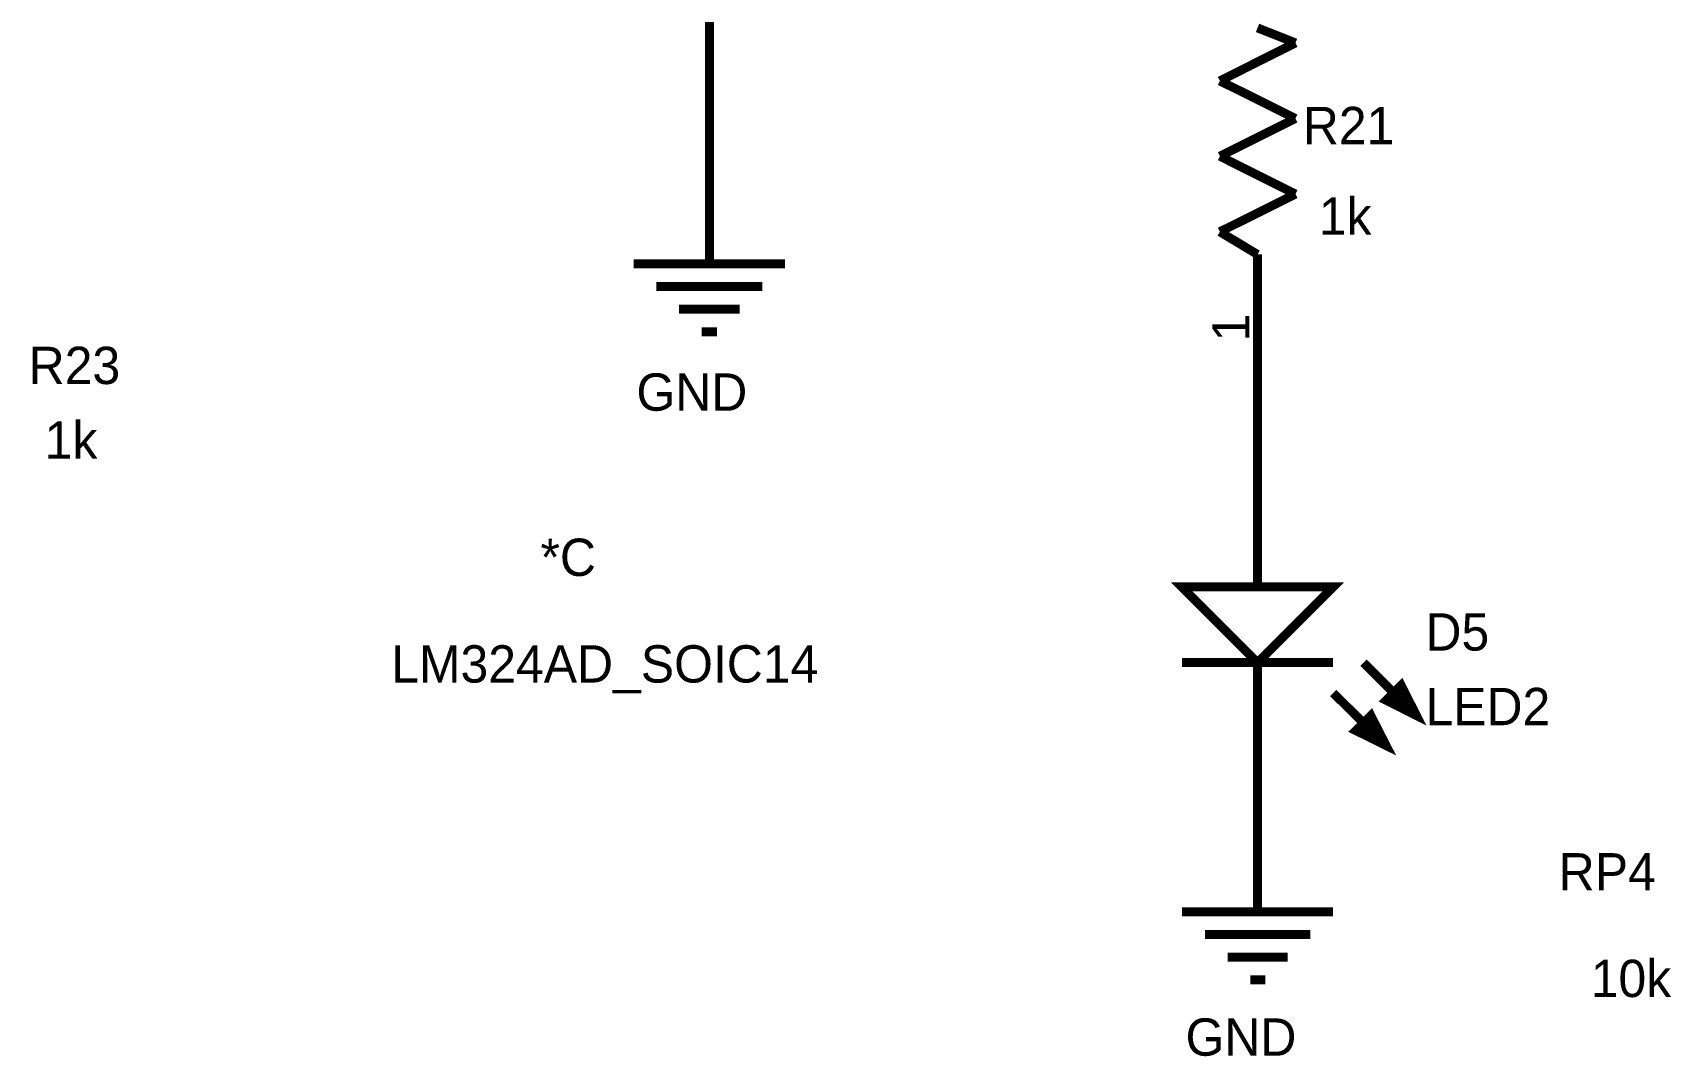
# Model space of a CAD drawing. Header units: millimetres. Extents: x 0 to 800, y 0 to 567.
# Drawn here: x 135.2 to 190.3, y 411.8 to 446.2 of the extents above; entities that cross this region are included whole.
import ezdxf

# ---------------------------------------------------------------- set-up
doc = ezdxf.new("R2010")
doc.units = ezdxf.units.MM
doc.layers.add('Sheet', color=255, linetype='Continuous')

msp = doc.modelspace()

# ---------------------------------------------------------------- linework, layer by layer
at = {"layer": 'Sheet', "const_width": 0.3}
for points in [[(157.993, 450.518), (157.993, 446.015)], [(157.993, 446.015), (157.993, 440.931)], [(177.693, 445.825), (176.416, 446.329)], [(175.151, 444.548), (177.693, 445.825)], [(177.693, 443.283), (175.151, 444.548)], [(175.151, 442.017), (177.693, 443.283)], [(177.693, 440.741), (175.151, 442.017)], [(157.993, 440.931), (157.993, 438.4)], [(175.151, 439.475), (177.693, 440.741)], [(176.416, 438.713), (175.151, 439.475)], [(155.451, 438.4), (160.535, 438.4)], [(176.416, 438.713), (176.416, 433.629)], [(176.416, 438.713), (176.416, 437.952)], [(156.212, 437.638), (159.774, 437.638)], [(156.974, 436.877), (159.012, 436.877)], [(157.735, 436.115), (158.25, 436.115)], [(176.416, 432.621), (176.416, 433.629)], [(176.416, 427.536), (176.416, 432.621)], [(178.959, 424.994), (173.874, 424.994)], [(176.416, 424.994), (176.416, 419.921)], [(179.978, 424.994), (181.758, 423.213)], [(178.959, 423.975), (180.739, 422.206)], [(176.416, 419.921), (176.416, 419.159)], [(176.416, 419.159), (176.416, 416.617)], [(173.874, 416.617), (178.959, 416.617)], [(174.647, 415.855), (178.197, 415.855)], [(175.408, 415.094), (177.435, 415.094)], [(176.17, 414.332), (176.674, 414.332)]]:
    msp.add_lwpolyline(points, dxfattribs=at)
at = {"layer": 'Sheet'}
for points, const_width in [([(173.874, 427.536), (176.416, 424.994), (178.959, 427.536), (173.874, 427.536)], 0.3), ([(173.874, 427.536), (176.416, 424.994), (178.959, 427.536), (173.874, 427.536)], 0.0991), ([(181.758, 423.213), (181.243, 424.233), (180.739, 423.729), (181.758, 423.213)], 0.3), ([(181.758, 423.213), (181.243, 424.233), (180.739, 423.729), (181.758, 423.213)], 0.0991), ([(180.739, 422.206), (180.224, 423.213), (179.72, 422.71), (180.739, 422.206)], 0.3), ([(180.739, 422.206), (180.224, 423.213), (179.72, 422.71), (180.739, 422.206)], 0.0991)]:
    msp.add_lwpolyline(points, close=True, dxfattribs=dict(at, const_width=const_width))

# ---------------------------------------------------------------- texts
for s, height, p in [('R21', 1.2543, (177.939, 442.42)), ('1k', 1.2543, (178.477, 439.374)), ('R23', 1.2543, (135.112, 434.357)), ('GND', 1.2543, (155.54, 433.461)), ('1k', 1.2543, (135.65, 431.848)), ('*C', 1.2543, (152.315, 427.906)), ('D5', 1.2543, (182.061, 425.397)), ('LM324AD_SOIC14', 1.25433, (147.297, 424.322)), ('LED2', 1.2543, (182.061, 422.889)), ('RP4', 1.2543, (186.541, 417.334)), ('10k', 1.2543, (187.616, 413.75)), ('GND', 1.2543, (173.997, 411.779))]:
    msp.add_text(s, height=height, dxfattribs=at).set_placement(p)
msp.add_text('1', height=1.254, rotation=90, dxfattribs=at).set_placement((176.147, 435.79))

doc.saveas('drawing.dxf')
